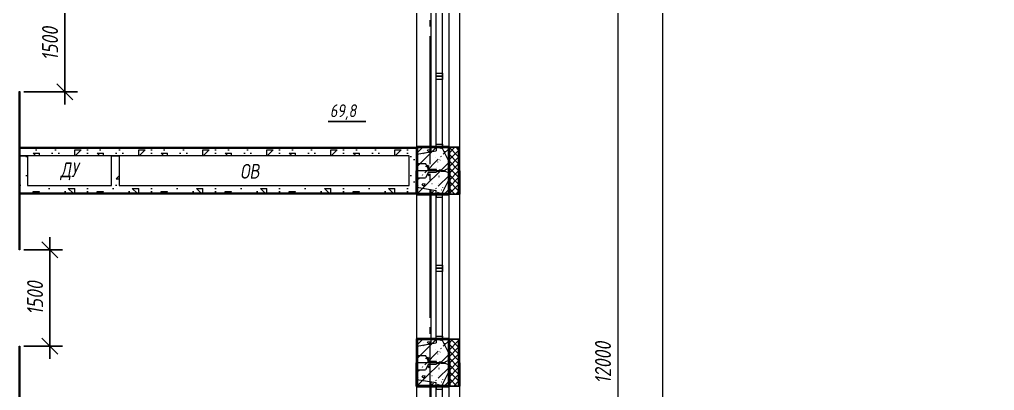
# Model space of a CAD drawing. Header units: millimetres. Extents: x -85420 to 1195317, y -69347 to 470418.
# Drawn here: x 494939 to 510165, y 24142 to 29939 of the extents above; entities that cross this region are included whole.
import ezdxf
from ezdxf import colors
from ezdxf.entities.mleader import LeaderData, LeaderLine
from ezdxf.enums import TextEntityAlignment as Align
from ezdxf.math import Vec2, Vec3

# ---------------------------------------------------------------- set-up
doc = ezdxf.new("R2010")
doc.units = ezdxf.units.MM
for name, pattern in [('GOST2.303 6', [12, 8, -1.5, 1, -1.5]), ('ГОСТ 2.303 5', [24, 20, -1.5, 1, -1.5]), ('осевая', [50.8, 31.75, -6.35, 6.35, -6.35])]:
    doc.linetypes.add(name, pattern=pattern)
for name, color, linetype, lineweight in [('!М_Отверстия в перекрытиях', 253, 'Continuous', 15), ('!М_Перегородки_пеноблок', 7, 'Continuous', 20), ('+АР_Осевые линии', 252, 'GOST2.303 6', 9), ('+АР_Размеры', 252, 'Continuous', 0), ('+АР_Стены внутренние', 250, 'Continuous', 18), ('АР_Окна', 4, 'Continuous', 9), ('АР_Отметки', 7, 'Continuous', 5), ('АР_Сущ Несущая стена', 250, 'Continuous', 50), ('АР_штриховка несущих стен', 250, 'Continuous', 0), ('СПДС_+АР_Стены', 250, 'Continuous', 20), ('СПДС_РАЗМЕРЫ', 252, 'Continuous', 0), ('стены', 7, 'Continuous', 40), ('ТОНКАЯ', 253, 'Continuous', 0), ('ЭКСПЛИКАЦИЯ', 7, 'Continuous', 5)]:
    doc.layers.add(name, color=color, linetype=linetype, lineweight=lineweight)
doc.layers.add('ОСИ', color=7, linetype='осевая', lineweight=13, true_color=0x999999)
doc.styles.add('ISOCPEUR', font='', dxfattribs={"height": 250})
doc.styles.add('ГОСТ 2.304', font='CS_Gost2304.shx', dxfattribs={"oblique": 10})
doc.styles.get('ISOCPEUR').set_extended_font_data('ISOCPEUR', italic=True)
doc.dimstyles.new('СПДС', dxfattribs={"dimscale": 100, "dimtxt": 2.5, "dimasz": 2.5, "dimexe": 2, "dimexo": 0.625, "dimgap": 1, "dimtad": 1, "dimdec": 0, "dimrnd": 5, "dimtxsty": 'ГОСТ 2.304', "dimblk": 'OBLIQUE', "dimblk1": 'OBLIQUE', "dimblk2": 'OBLIQUE', "dimcen": 2.5, "dimdle": 2, "dimadec": 0, "dimazin": 2, "dimtfac": 0.75, "dimtdec": 4, "dimtmove": 1, "dimatfit": 3, "dimfxl": 1, "dimtfill": 1, "dimtolj": 1, "dimarcsym": 1})
pattern_1 = [(45, (150, 150), (0, 1000), [141.4, -282.8, 70.7, -424.3, 141.4, -353.61356]), (135, (800, 200), (-1000, 9e-14), [141.4, -212.1, 70.7, -353.6, 141.4, -495.01356]), (63.43495, (0, 0), (5e-08, 1000), [111.8, -447.2, 111.8, -447.234, 0, 0]), (116.56505, (0, 0), (-4e-07, 1000), [111.8, -447.2, 111.8, -447.234, 0, 0]), (0, (0, 100), (0, 1000), [50, -400, 100, -400, 50, 0]), (0, (0, 250), (0, 1000), [-150, 100, -400, 0, -350, 0]), (0, (0, 300), (0, 1000), [-400, 0, -300, 100, -200, 0]), (0, (0, 450), (0, 1000), [-200, 0, -250, 100, -450, 0]), (0, (0, 600), (0, 1000), [-200, 100, -400, 100, -200, 0]), (0, (0, 850), (0, 1000), [-150, 100, -200, 0, -550, 0]), (0, (0, 900), (0, 1000), [-200, 0, -600, 100, -100, 0]), (90, (50, 200), (-1000, 6e-14), [-300, 0, -300, 0, -400, 0]), (90, (150, 0), (-1000, 6e-14), [-150, 100, -400, 0, -350, 0]), (90, (250, 0), (-1000, 6e-14), [-400, 0, -350, 100, -150, 0]), (90, (800, 0), (-1000, 6e-14), [-200, 100, -500, 100, -100, 0]), (90, (100, 100), (-1000, 6e-14), [-300, 0, -350, 0, -350, 0]), (90, (200, 100), (-1000, 6e-14), [-250, 0, -550, 0, -200, 0]), (90, (300, 150), (-1000, 6e-14), [-500, 0, -150, 0, -350, 0]), (90, (350, 50), (-1000, 6e-14), [-450, 0, -200, 0, -250, 0]), (90, (450, 200), (-1000, 6e-14), [-400, 0, -150, 0, -400, 0]), (90, (500, 250), (-1000, 6e-14), [-450, 0, -200, 0, -350, 0]), (90, (550, 0), (-1000, 6e-14), [-600, 0, -250, 0, -150, 0]), (90, (600, 150), (-1000, 6e-14), [-200, 0, -400, 0, -400, 0]), (90, (650, 100), (-1000, 6e-14), [-450, 0, -250, 0, -300, 0]), (90, (700, 50), (-1000, 6e-14), [-400, 0, -300, 0, -300, 0]), (90, (800, 100), (-1000, 6e-14), [-300, 0, -300, 0, -400, 0]), (90, (900, 150), (-1000, 6e-14), [-400, 0, -200, 0, -400, 0]), (90, (950, 200), (-1000, 6e-14), [-150, 0, -600, 0, -250, 0])]
pattern_2 = [(45, (0, 0), (-53.033009, 53.033009), []), (135, (0, 0), (-53.033009, -53.033009), [])]

# ---------------------------------------------------------------- blocks, each defined once
blk = doc.blocks.new('_Oblique')
at = {"color": 0, "linetype": 'ByBlock', "lineweight": -2}
blk.add_line((-0.5, -0.5), (0.5, 0.5), dxfattribs=at)
blk = doc.blocks.new('*D310')
at = {"layer": 'Defpoints', "color": 0, "ltscale": 100, "transparency": 16777216}
for p in [(494946, 26338), (494946, 24837), (495412, 24837)]:
    blk.add_point(p, dxfattribs=at)
at = {"layer": 'СПДС_РАЗМЕРЫ', "color": 0, "lineweight": -2, "ltscale": 100, "transparency": 16777216}
for p, q in [((495412, 26538), (495412, 24637)), ((495009, 26338), (495612, 26338)), ((495009, 24837), (495612, 24837))]:
    blk.add_line(p, q, dxfattribs=at)
at = {"layer": 'СПДС_РАЗМЕРЫ', "color": 0, "lineweight": -2, "ltscale": 100, "transparency": 16777216, "xscale": 250, "yscale": 250, "zscale": 250}
for p, rotation in [((495412, 26338), 90), ((495412, 24837), 270)]:
    blk.add_blockref('_Oblique', p, dxfattribs=dict(at, rotation=rotation))
at = {"layer": 'СПДС_РАЗМЕРЫ', "color": 0, "ltscale": 100, "transparency": 16777216, "insert": (495182, 25587), "char_height": 250, "attachment_point": 5, "rotation": 90, "style": 'ГОСТ 2.304', "bg_fill": 3, "box_fill_scale": 1.1, "bg_fill_color": 256, "bg_fill_true_color": 13158600, "bg_fill_transparency": 0}
blk.add_mtext('\\A1;1500', dxfattribs=at)
blk = doc.blocks.new('*D309')
at = {"layer": 'Defpoints', "color": 0, "ltscale": 100, "transparency": 16777216}
for p in [(494946, 30312), (495646, 30312), (494946, 28811)]:
    blk.add_point(p, dxfattribs=at)
at = {"layer": 'СПДС_РАЗМЕРЫ', "color": 0, "lineweight": -2, "ltscale": 100, "transparency": 16777216}
for p, q in [((495646, 28611), (495646, 30512)), ((495009, 30312), (495846, 30312)), ((495009, 28811), (495846, 28811))]:
    blk.add_line(p, q, dxfattribs=at)
at = {"layer": 'СПДС_РАЗМЕРЫ', "color": 0, "lineweight": -2, "ltscale": 100, "transparency": 16777216, "xscale": 250, "yscale": 250, "zscale": 250}
for p, rotation in [((495646, 30312), 90), ((495646, 28811), 270)]:
    blk.add_blockref('_Oblique', p, dxfattribs=dict(at, rotation=rotation))
at = {"layer": 'СПДС_РАЗМЕРЫ', "color": 0, "ltscale": 100, "transparency": 16777216, "insert": (495416, 29562), "char_height": 250, "attachment_point": 5, "rotation": 90, "style": 'ГОСТ 2.304', "bg_fill": 3, "box_fill_scale": 1.1, "bg_fill_color": 256, "bg_fill_true_color": 13158600, "bg_fill_transparency": 0}
blk.add_mtext('\\A1;1500', dxfattribs=at)
blk = doc.blocks.new('НП 3033')
at = {"layer": 'АР_Окна', "ltscale": 100}
for p, q in [((365, 500), (2635, 500)), ((365, 400), (2635, 400)), ((365, 300), (2635, 300)), ((365, 220), (2635, 220)), ((365, 0), (2635, 0))]:
    blk.add_line(p, q, dxfattribs=at)
for points in [[(365, 300), (365, 500), (365, 670), (2635, 670), (2635, 300)], [(365, 300), (415, 300), (415, 400), (365, 400)], [(1450, 400), (1425, 400), (1425, 300), (1450, 300), (1475, 300), (1475, 400), (1438, 400)], [(1500, 400), (1475, 400), (1475, 300), (1500, 300), (1525, 300), (1525, 400), (1488, 400)], [(2635, 300), (2585, 300), (2585, 400), (2635, 400)]]:
    blk.add_lwpolyline(points, dxfattribs=at)
at = {"layer": 'СПДС_+АР_Стены', "ltscale": 100}
for points in [[(0, 670), (0, 670), (365, 670), (365, 670)], [(3000, 670), (3000, 670), (2635, 670), (2635, 670)]]:
    blk.add_lwpolyline(points, dxfattribs=at)
at = {"layer": 'стены', "ltscale": 100}
for p, q in [((2960, 500), (2860, 500)), ((0, 0), (0, 0))]:
    blk.add_line(p, q, dxfattribs=at)
at = {"layer": 'стены', "lineweight": 30, "ltscale": 100}
blk.add_lwpolyline([(0, 0), (365, 0), (365, 500), (0, 500)], dxfattribs=at)
at = {"layer": 'стены', "ltscale": 100}
blk.add_lwpolyline([(3000, 500), (2635, 500), (2635, 0), (3000, 0)], dxfattribs=at)
blk = doc.blocks.new('обследование 2 этаж 1245')
at = {"layer": 'ТОНКАЯ', "ltscale": 100}
for p, q in [((60460, -43820), (60460, -41100)), ((59960, -43700), (59960, -41220)), ((60180, -43662), (60180, -41258)), ((60260, -43595), (60260, -41325)), ((60360, -43617), (60360, -41303)), ((59960, -43700), (60260, -43648)), ((60260, -43595), (60350, -43610)), ((60260, -43595), (60260, -43648)), ((60350, -43610), (60360, -43617)), ((60360, -43617), (60455, -43818)), ((59960, -43700), (59960, -43850)), ((59960, -43850), (60095, -43850)), ((59960, -43960), (59960, -43850)), ((60140, -43935), (60095, -43850)), ((60455, -43818), (60460, -43820)), ((60460, -43920), (60460, -43820)), ((60395, -43960), (59960, -43960)), ((60395, -43960), (59960, -43960)), ((59960, -43960), (59960, -44070)), ((60140, -43985), (60095, -44070)), ((60140, -43935), (60260, -43935)), ((60140, -43985), (60260, -43985)), ((60270, -43955), (60260, -43935)), ((60270, -43965), (60260, -43985)), ((60270, -43955), (60308, -43955)), ((60270, -43965), (60308, -43965)), ((60313, -43950), (60308, -43955)), ((60313, -43970), (60308, -43965)), ((60333, -43950), (60313, -43950)), ((60333, -43970), (60313, -43970)), ((60338, -43955), (60333, -43950)), ((60338, -43965), (60333, -43970)), ((60338, -43955), (60395, -43955)), ((60338, -43960), (60395, -43960)), ((60338, -43960), (60395, -43960)), ((60338, -43965), (60395, -43965)), ((60460, -43920), (60395, -43950)), ((60395, -43950), (60395, -43955)), ((60395, -43955), (60395, -43960)), ((60395, -43965), (60395, -43960)), ((60395, -43970), (60395, -43965)), ((60460, -44000), (60395, -43970)), ((60460, -44000), (60460, -44100)), ((59960, -44220), (59960, -44070)), ((59960, -44070), (60095, -44070)), ((60360, -44303), (60455, -44102)), ((60455, -44102), (60460, -44100)), ((60460, -46820), (60460, -44100)), ((59960, -46700), (59960, -44220)), ((59960, -44220), (60260, -44272)), ((60180, -46662), (60180, -44258)), ((60260, -44325), (60260, -44272)), ((60350, -44310), (60360, -44303)), ((60360, -46617), (60360, -44303)), ((60260, -44325), (60350, -44310)), ((60260, -46595), (60260, -44325)), ((59960, -46700), (60260, -46648)), ((59960, -46700), (59960, -46850)), ((60260, -46595), (60350, -46610)), ((60260, -46595), (60260, -46648)), ((60350, -46610), (60360, -46617)), ((60360, -46617), (60455, -46818)), ((59960, -46850), (60095, -46850)), ((59960, -46960), (59960, -46850)), ((60140, -46935), (60095, -46850)), ((60455, -46818), (60460, -46820)), ((60460, -46920), (60460, -46820)), ((60395, -46960), (59960, -46960)), ((60395, -46960), (59960, -46960)), ((59960, -46960), (59960, -47070)), ((60140, -46985), (60095, -47070)), ((60140, -46935), (60260, -46935)), ((60140, -46985), (60260, -46985)), ((60270, -46955), (60260, -46935)), ((60270, -46965), (60260, -46985)), ((60270, -46955), (60308, -46955)), ((60270, -46965), (60308, -46965)), ((60313, -46950), (60308, -46955)), ((60313, -46970), (60308, -46965)), ((60333, -46950), (60313, -46950)), ((60333, -46970), (60313, -46970)), ((60338, -46955), (60333, -46950)), ((60338, -46965), (60333, -46970)), ((60338, -46955), (60395, -46955)), ((60338, -46960), (60395, -46960)), ((60338, -46960), (60395, -46960)), ((60338, -46965), (60395, -46965)), ((60460, -46920), (60395, -46950)), ((60395, -46950), (60395, -46955)), ((60395, -46955), (60395, -46960)), ((60395, -46965), (60395, -46960)), ((60395, -46970), (60395, -46965)), ((60460, -47000), (60395, -46970)), ((60460, -47000), (60460, -47100)), ((59960, -47220), (59960, -47070)), ((59960, -47070), (60095, -47070)), ((60360, -47303), (60455, -47102)), ((60455, -47102), (60460, -47100)), ((60460, -49820), (60460, -47100)), ((59960, -49700), (59960, -47220)), ((59960, -47220), (60260, -47272)), ((60180, -49662), (60180, -47258)), ((60260, -47325), (60260, -47272)), ((60260, -47325), (60350, -47310)), ((60260, -49595), (60260, -47325)), ((60350, -47310), (60360, -47303)), ((60360, -49617), (60360, -47303))]:
    blk.add_line(p, q, dxfattribs=at)
blk = doc.blocks.new('*D212')
at = {"layer": '+АР_Размеры', "color": 0, "lineweight": -2, "ltscale": 100, "transparency": 16777216}
for p, q in [((73880, 3050), (73880, 15450)), ((75218, 15250), (73680, 15250)), ((75218, 3250), (73680, 3250))]:
    blk.add_line(p, q, dxfattribs=at)
at = {"layer": 'Defpoints', "color": 0, "transparency": 16777216}
for p in [(73880, 15250), (75280, 15250), (75280, 3250)]:
    blk.add_point(p, dxfattribs=at)
at = {"layer": '+АР_Размеры', "color": 0, "lineweight": -2, "transparency": 16777216, "xscale": 250, "yscale": 250, "zscale": 250}
for p, rotation in [((73880, 15250), 90), ((73880, 3250), 270)]:
    blk.add_blockref('_Oblique', p, dxfattribs=dict(at, rotation=rotation))
at = {"layer": '+АР_Размеры', "color": 0, "ltscale": 100, "transparency": 16777216, "insert": (73645, 9250), "char_height": 250, "attachment_point": 5, "rotation": 90, "style": 'ГОСТ 2.304', "bg_fill": 3, "box_fill_scale": 1.1, "bg_fill_color": 256, "bg_fill_true_color": 13158600, "bg_fill_transparency": 0}
blk.add_mtext('\\A1;12000', dxfattribs=at)
blk = doc.blocks.new('*D224')
at = {"layer": '+АР_Размеры', "color": 0, "lineweight": -2, "ltscale": 100, "transparency": 16777216}
for p, q in [((74580, -6550), (74580, 55650)), ((75218, 55450), (74380, 55450)), ((75218, -6350), (74380, -6350))]:
    blk.add_line(p, q, dxfattribs=at)
at = {"layer": 'Defpoints', "color": 0, "transparency": 16777216}
for p in [(74580, 55450), (75280, 55450), (75280, -6350)]:
    blk.add_point(p, dxfattribs=at)
at = {"layer": '+АР_Размеры', "color": 0, "lineweight": -2, "transparency": 16777216, "xscale": 250, "yscale": 250, "zscale": 250}
for p, rotation in [((74580, 55450), 90), ((74580, -6350), 270)]:
    blk.add_blockref('_Oblique', p, dxfattribs=dict(at, rotation=rotation))
at = {"layer": '+АР_Размеры', "color": 0, "ltscale": 100, "transparency": 16777216, "insert": (74348, 19750), "char_height": 250, "attachment_point": 5, "rotation": 90, "style": 'ГОСТ 2.304', "bg_fill": 3, "box_fill_scale": 1.1, "bg_fill_color": 256, "bg_fill_true_color": 13158600, "bg_fill_transparency": 0}
blk.add_mtext('\\A1;61800', dxfattribs=at)
blk = doc.blocks.new('_DotSmall')
at = {"color": 0, "linetype": 'ByBlock', "const_width": 0.5}
blk.add_lwpolyline([(-0.0625, 0, 1), (0.0625, 0, 1)], format="xyb", close=True, dxfattribs=at)
blk = doc.blocks.new('A$C314F1C93')
at = {"layer": '+АР_Осевые линии', "linetype": 'ГОСТ 2.303 5', "lineweight": 0, "ltscale": 100}
blk.add_line((70940, 64752.7), (70940, -9752.2), dxfattribs=at)
at = {"layer": '+АР_Размеры', "ltscale": 100}
dim = blk.add_linear_dim(base=(74580, 55450), p1=(75280, -6350), p2=(75280, 55450), angle=90, dimstyle='СПДС', override={"dimscale": 100}, dxfattribs=at)
dim.commit()
dim.dimension.update_dxf_attribs({"geometry": '*D224', "text_midpoint": (74580, 19750), "dimtype": 160})
dim = blk.add_linear_dim(base=(73880, 15250), p1=(75280, 3250), p2=(75280, 15250), angle=90, dimstyle='СПДС', override={"dimscale": 100}, dxfattribs=at)
dim.commit()
dim.dimension.update_dxf_attribs({"geometry": '*D212', "text_midpoint": (73645.3, 9250)})
blk = doc.blocks.new('АР план')
at = {"layer": 'АР_Отметки', "lineweight": 9}
ml = blk.add_multileader_mtext('Standard', dxfattribs=at)
ml.set_content('+3,950', color=256, style='ISOCPEUR')
ml.set_leader_properties(color=256, linetype='Continuous', lineweight=-1)
ml.set_arrow_properties(name='DOTSMALL')
ml.build(insert=Vec2(0, 0))
ml.multileader.update_dxf_attribs({"has_text_frame": 1, "text_left_attachment_type": 4, "text_right_attachment_type": 4, "dogleg_length": 100, "arrow_head_size": 180})
ctx = ml.context
ctx.base_point, ctx.char_height, ctx.arrow_head_size, ctx.landing_gap_size, ctx.plane_origin = Vec3(653061.3, 32239.7), 250, 180, 50, Vec3(652979.9, 30972.2)
ctx.left_attachment, ctx.right_attachment = 4, 4
notes = []
notes.append((ctx, [(0, (0, 0, 0), (0, 0), (1, 0), 1, [])]))
ctx.mtext.insert, ctx.mtext.width, ctx.mtext.line_spacing_style, ctx.mtext.flow_direction = Vec3(653111.3, 32573.1), 852.697, 2, 5
ml = blk.add_multileader_mtext('Standard', dxfattribs=at)
ml.set_content('+1,975', color=256, style='ISOCPEUR')
ml.set_leader_properties(color=256, linetype='Continuous', lineweight=-1)
ml.set_arrow_properties(name='DOTSMALL')
ml.build(insert=Vec2(0, 0))
ml.multileader.update_dxf_attribs({"has_text_frame": 1, "text_left_attachment_type": 4, "text_right_attachment_type": 4, "dogleg_length": 100, "arrow_head_size": 180})
ctx = ml.context
ctx.base_point, ctx.char_height, ctx.arrow_head_size, ctx.landing_gap_size, ctx.plane_origin = Vec3(652749.3, 27128.7), 250, 180, 50, Vec3(655881.4, 25957)
ctx.left_attachment, ctx.right_attachment = 4, 4
notes.append((ctx, [(0, (0, 0, 0), (0, 0), (1, 0), 1, [])]))
ctx.mtext.insert, ctx.mtext.width, ctx.mtext.line_spacing_style, ctx.mtext.flow_direction = Vec3(652799.3, 27528.7), 852.697, 2, 5
ml = blk.add_multileader_mtext('Standard', dxfattribs=at)
ml.set_content('+2,410', color=256, style='ISOCPEUR')
ml.set_leader_properties(color=256, linetype='Continuous', lineweight=-1)
ml.set_arrow_properties(name='DOTSMALL')
ml.build(insert=Vec2(0, 0))
ml.multileader.update_dxf_attribs({"has_text_frame": 1, "text_left_attachment_type": 4, "text_right_attachment_type": 4, "dogleg_length": 100, "arrow_head_size": 180})
ctx = ml.context
ctx.base_point, ctx.char_height, ctx.arrow_head_size, ctx.landing_gap_size, ctx.plane_origin = Vec3(649667.1, 15695.9), 250, 180, 50, Vec3(647505.9, 15104.7)
ctx.left_attachment, ctx.right_attachment = 4, 4
notes.append((ctx, [(0, (0, 0, 0), (0, 0), (1, 0), 1, [])]))
ctx.mtext.insert, ctx.mtext.width, ctx.mtext.line_spacing_style, ctx.mtext.flow_direction = Vec3(649717.1, 16029.2), 852.697, 2, 5
for ctx, leaders in notes:
    for number, flags, end, landing, length, lines in leaders:
        leader = LeaderData()
        leader.index, (leader.has_last_leader_line, leader.has_dogleg_vector, leader.attachment_direction) = number, flags
        leader.last_leader_point, leader.dogleg_vector, leader.dogleg_length = Vec3(end), Vec3(landing), length
        for number, points, colour, breaks in lines:
            line = LeaderLine()
            line.index, line.vertices, line.color, line.breaks = number, Vec3.list(points), colors.encode_raw_color(colour), breaks
            leader.lines.append(line)
        ctx.leaders.append(leader)

msp = doc.modelspace()

# ---------------------------------------------------------------- block references
at = {"layer": 'ОСИ', "ltscale": 40}
msp.add_blockref('A$C314F1C93', (430406.4, 15326.4, 0), dxfattribs=at)

# ---------------------------------------------------------------- next in the draw order: hatches: boundary and pattern name
at = {"layer": '!М_Перегородки_пеноблок', "ltscale": 100}
h = msp.add_hatch(dxfattribs=at)
h.set_pattern_fill('БЕТОННАЯ ПОДГОТОВКА', color=256, scale=100, style=0, pattern_type=2)
h.set_pattern_definition(pattern_1)
h.paths.add_polyline_path([(494946.4, 27926.4), (501146.4, 27926.4), (501146.4, 27806.4), (494946.4, 27806.4)], flags=0)
h = msp.add_hatch(dxfattribs=at)
h.set_pattern_fill('БЕТОННАЯ ПОДГОТОВКА', color=256, scale=100, style=0, pattern_type=2)
h.set_pattern_definition(pattern_1)
h.paths.add_polyline_path([(494946.4, 27346.4), (494946.4, 27806.4), (495066.4, 27806.4), (495066.4, 27346.4)], flags=0)
h = msp.add_hatch(dxfattribs=at)
h.set_pattern_fill('БЕТОННАЯ ПОДГОТОВКА', color=256, scale=100, style=0, pattern_type=2)
h.set_pattern_definition(pattern_1)
h.paths.add_polyline_path([(496376.4, 27346.4), (496376.4, 27806.4), (496496.4, 27806.4), (496496.4, 27346.4)], flags=0)
h = msp.add_hatch(dxfattribs=at)
h.set_pattern_fill('БЕТОННАЯ ПОДГОТОВКА', color=256, scale=100, style=0, pattern_type=2)
h.set_pattern_definition(pattern_1)
h.paths.add_polyline_path([(501026.4, 27346.5), (501026.4, 27806.4), (501146.4, 27806.4), (501146.4, 27806.4), (501146.4, 27346.5)], flags=0)
h = msp.add_hatch(dxfattribs=at)
h.set_pattern_fill('БЕТОННАЯ ПОДГОТОВКА', color=256, scale=100, style=0, pattern_type=2)
h.set_pattern_definition(pattern_1)
h.paths.add_polyline_path([(494946.4, 27346.4), (501146.4, 27346.5), (501146.4, 27226.5), (494946.4, 27226.4)], flags=0)
at = {"layer": 'АР_штриховка несущих стен', "lineweight": 0}
h = msp.add_hatch(dxfattribs=at)
h.set_pattern_fill('FP_1', color=256, angle=90, style=0, pattern_type=2)
h.set_pattern_definition([(225, (279638.74, 416007.94), (212.13203, -212.13203), [300, -50, 10, -50]), (225, (279426.74, 416007.94), (212.13203, -212.13203), []), (140, (279638.74, 416007.94), (31.37587, 358.6306), [37.5, -412.5]), (85, (279638.74, 416007.94), (-376.09568, -69.3761), [30, -330]), (190.451, (279641.35, 416037.82), (-344.71734, 289.2568), [31.87, -350.571]), (136.184, (279538.74, 416007.94), (82.7615, 533.61997), [56.25, -618.75]), (186.636, (279545.64, 416052.4), (-487.0622, 467.3284), [47.805, -525.856]), (81.184, (279538.74, 416007.94), (-487.05805, 467.33264), [45, -495]), (111, (279563.74, 416057.94), (201.30952, 298.45407), [37.5, -412.5]), (56, (279563.74, 416057.94), (-362.5749, 121.6571), [30, -330]), (161.451, (279580.5, 416082.8), (-161.2621, 420.11198), [31.87, -350.571]), (127.5, (279638.74, 416007.94), (-166.446927, 6.079928), [3.353, -322.647, 3.353, -331.647, -331.25]), (127.5, (279638.74, 416007.94), (-166.446927, 6.079928), [-661, 3.353, -327.897]), (97.5, (279638.74, 416007.94), (-197.205856, 131.53477), [3.353, -187.647, 3.353, -315.147, -126.25]), (97.5, (279638.74, 416007.94), (-197.205856, 131.53477), [-509.5, 3.353, -122.897]), (57.5, (279638.74, 415896.44), (11.277436, 266.91122), [3.353, -121.647, 3.353, -386.647, -517.5]), (57.5, (279638.74, 415896.44), (11.277436, 266.91122), [-515, 3.353, -514.147]), (47.5, (279638.74, 415846.44), (-50.05249, 291.59308), [3.353, -159.147, 3.353, -255.647, -367.5]), (47.5, (279638.74, 415846.44), (-50.05249, 291.59308), [-421.5, 3.353, -364.147])])
h.paths.add_polyline_path([(501146.4, 27211.4), (501646.4, 27211.4), (501646.4, 27941.4), (501146.4, 27941.4)])
h = msp.add_hatch(dxfattribs=at)
h.set_pattern_fill('FP_1', color=256, angle=90, style=0, pattern_type=2)
h.set_pattern_definition([(225, (279638.74, 413007.94), (212.13203, -212.13203), [300, -50, 10, -50]), (225, (279426.74, 413007.94), (212.13203, -212.13203), []), (140, (279638.74, 413007.94), (31.37587, 358.6306), [37.5, -412.5]), (85, (279638.74, 413007.94), (-376.09568, -69.3761), [30, -330]), (190.451, (279641.35, 413037.82), (-344.71734, 289.2568), [31.87, -350.571]), (136.184, (279538.74, 413007.94), (82.7615, 533.61997), [56.25, -618.75]), (186.636, (279545.64, 413052.4), (-487.0622, 467.3284), [47.805, -525.856]), (81.184, (279538.74, 413007.94), (-487.05805, 467.33264), [45, -495]), (111, (279563.74, 413057.94), (201.30952, 298.45407), [37.5, -412.5]), (56, (279563.74, 413057.94), (-362.5749, 121.6571), [30, -330]), (161.451, (279580.5, 413082.8), (-161.2621, 420.11198), [31.87, -350.571]), (127.5, (279638.74, 413007.94), (-166.446927, 6.079928), [3.353, -322.647, 3.353, -331.647, -331.25]), (127.5, (279638.74, 413007.94), (-166.446927, 6.079928), [-661, 3.353, -327.897]), (97.5, (279638.74, 413007.94), (-197.205856, 131.53477), [3.353, -187.647, 3.353, -315.147, -126.25]), (97.5, (279638.74, 413007.94), (-197.205856, 131.53477), [-509.5, 3.353, -122.897]), (57.5, (279638.74, 412896.44), (11.277436, 266.91122), [3.353, -121.647, 3.353, -386.647, -517.5]), (57.5, (279638.74, 412896.44), (11.277436, 266.91122), [-515, 3.353, -514.147]), (47.5, (279638.74, 412846.44), (-50.05249, 291.59308), [3.353, -159.147, 3.353, -255.647, -367.5]), (47.5, (279638.74, 412846.44), (-50.05249, 291.59308), [-421.5, 3.353, -364.147])])
h.paths.add_polyline_path([(501146.4, 24211.4), (501646.4, 24211.4), (501646.4, 24941.4), (501146.4, 24941.4)])
at = {"layer": 'СПДС_+АР_Стены', "lineweight": 9, "ltscale": 100}
h = msp.add_hatch(dxfattribs=at)
h.set_pattern_fill('НЕМЕТАЛЛИЧЕСКИЕ МАТЕРИАЛЫ', color=256, scale=30, style=0, pattern_type=2)
h.set_pattern_definition(pattern_2)
h.paths.add_polyline_path([(501796.4, 27211.4), (501796.4, 27941.4), (501646.4, 27941.4), (501646.4, 27211.4)], flags=0)
h = msp.add_hatch(dxfattribs=at)
h.set_pattern_fill('НЕМЕТАЛЛИЧЕСКИЕ МАТЕРИАЛЫ', color=256, scale=30, style=0, pattern_type=2)
h.set_pattern_definition(pattern_2)
h.paths.add_polyline_path([(501796.4, 24211.4), (501796.4, 24941.4), (501646.4, 24941.4), (501646.4, 24211.4)], flags=0)

# ---------------------------------------------------------------- next in the draw order: linework, layer by layer
at = {"layer": '!М_Перегородки_пеноблок', "ltscale": 100}
msp.add_lwpolyline([(494946.4, 27941.4), (501146.4, 27941.4), (501146.4, 27926.4), (494946.4, 27926.4)], close=True, dxfattribs=at)
for points in [[(501026.4, 27806.4), (494946.4, 27806.4), (494946.4, 27926.4), (501146.4, 27926.4), (501146.4, 27806.4)], [(494946.4, 27346.4), (494946.4, 27806.4), (495066.4, 27806.4), (495066.4, 27346.4)], [(496376.4, 27346.4), (496376.4, 27806.4), (496496.4, 27806.4), (496496.4, 27346.4)], [(501026.4, 27346.5), (501026.4, 27806.4)], [(501146.4, 27806.4), (501146.4, 27346.5)], [(501146.4, 27346.5), (501146.4, 27346.5), (501146.4, 27226.5), (494946.4, 27226.4), (494946.4, 27346.4), (494946.4, 27346.4)], [(495066.4, 27346.4), (496376.4, 27346.4)], [(496496.4, 27346.4), (501026.4, 27346.5)], [(494946.4, 27226.4), (501146.4, 27226.5), (501146.4, 27211.5), (494946.4, 27211.4)]]:
    msp.add_lwpolyline(points, dxfattribs=at)
at = {"layer": 'СПДС_+АР_Стены', "ltscale": 100}
for points in [[(501796.4, 27211.4), (501796.4, 27941.4), (501646.4, 27941.4), (501646.4, 27211.4), (501796.4, 27211.4)], [(501796.4, 27941.4), (501796.4, 27211.4), (501816.4, 27211.4), (501816.4, 27941.4), (501796.4, 27941.4)], [(501796.4, 24211.4), (501796.4, 24941.4), (501646.4, 24941.4), (501646.4, 24211.4), (501796.4, 24211.4)], [(501796.4, 24941.4), (501796.4, 24211.4), (501816.4, 24211.4), (501816.4, 24941.4), (501796.4, 24941.4)]]:
    msp.add_lwpolyline(points, close=True, dxfattribs=at)
at = {"layer": 'стены', "ltscale": 100, "elevation": 0}
for points in [[(501646.4, 27941.4), (501146.4, 27941.4), (501146.4, 27211.4), (501646.4, 27211.4)], [(501646.4, 24941.4), (501146.4, 24941.4), (501146.4, 24211.4), (501646.4, 24211.4)]]:
    msp.add_lwpolyline(points, close=True, dxfattribs=at)
at = {"layer": 'ЭКСПЛИКАЦИЯ', "linetype": 'Continuous', "lineweight": 25, "ltscale": 100}
msp.add_line((499756.9, 28346.5), (500346.9, 28346.5), dxfattribs=at)

# ---------------------------------------------------------------- next in the draw order: block references
at = {"layer": 'АР_Сущ Несущая стена', "xscale": -1, "rotation": 270}
for p in [(501146.4, 27576.4, 0), (501146.4, 24576.4, 0), (501146.4, 21576.4, 0)]:
    msp.add_blockref('НП 3033', p, dxfattribs=at)
at = {"layer": 'ТОНКАЯ', "ltscale": 200}
msp.add_blockref('обследование 2 этаж 1245', (441186.4, 71536.4, 0), dxfattribs=at)

# ---------------------------------------------------------------- next in the draw order: texts
at = {"layer": '!М_Отверстия в перекрытиях', "ltscale": 50, "char_height": 230, "attachment_point": 5, "line_spacing_factor": 0.648, "style": 'ГОСТ 2.304'}
for s, insert, width in [('ДУ', (495716.9, 27566.3), 810.181), ('ОВ', (498534.2, 27566.4), 1200)]:
    msp.add_mtext(s, dxfattribs=dict(at, insert=insert, width=width))
at = {"layer": 'ЭКСПЛИКАЦИЯ', "linetype": 'Continuous', "lineweight": 25, "ltscale": 100, "style": 'ГОСТ 2.304', "oblique": 10}
msp.add_text('69,8', height=200, dxfattribs=at).set_placement((499786.9, 28613.2), align=Align.TOP_LEFT)

# ---------------------------------------------------------------- next in the draw order: dimensions: what is measured, and where the dimension line sits
at = {"layer": 'СПДС_РАЗМЕРЫ', "ltscale": 100}
for base, p1, p2, picture, middle in [((495646.4, 30312.5, 0), (494946.4, 28811.4, 0), (494946.4, 30312.5, 0), '*D309', (495416.2, 29562, 0)), ((495412.2, 24836.9, 0), (494946.4, 26337.9, 0), (494946.4, 24836.9, 0), '*D310', (495182, 25587.4, 0))]:
    dim = msp.add_linear_dim(base=base, p1=p1, p2=p2, angle=90, dimstyle='СПДС', dxfattribs=at)
    dim.commit()
    dim.dimension.update_dxf_attribs({"geometry": picture, "text_midpoint": middle})

# ---------------------------------------------------------------- next in the draw order: linework, layer by layer
at = {"layer": '+АР_Стены внутренние', "ltscale": 100}
for points in [[(494946.4, 27211.4), (494946.4, 26337.9), (494931.4, 26337.9), (494931.4, 28811.4), (494946.4, 28811.4), (494946.4, 27346.4), (494946.4, 27346.4), (494946.4, 27226.4), (494946.4, 27226.4)], [(494946.5, 18486.4), (494946.5, 18176.4), (494931.5, 18176.4), (494931.4, 24836.9), (494946.4, 24836.9), (494946.5, 18656.4)]]:
    msp.add_lwpolyline(points, dxfattribs=at)
at = {"layer": 'СПДС_+АР_Стены', "ltscale": 100}
msp.add_lwpolyline([(494931.4, 28656.4), (494931.4, 28811.4), (494946.4, 28811.4), (494946.4, 28656.4)], dxfattribs=at)

# ---------------------------------------------------------------- next in the draw order: block references
at = {"color": 12, "true_color": 0xe00000}
msp.add_blockref('АР план', (-85419.9, 14341.6), dxfattribs=at)

# ---------------------------------------------------------------- next in the draw order: leaders
at = {"layer": 'АР_Отметки', "lineweight": 9}
ml = msp.add_multileader_mtext('Standard', dxfattribs=at)
ml.set_content('+2,410', color=256, style='ISOCPEUR')
ml.set_leader_properties(color=256, linetype='Continuous', lineweight=-1)
ml.set_arrow_properties(name='DOTSMALL')
ml.build(insert=Vec2(0, 0))
ml.multileader.update_dxf_attribs({"has_text_frame": 1, "text_left_attachment_type": 4, "text_right_attachment_type": 4, "dogleg_length": 100, "arrow_head_size": 180})
ctx = ml.context
ctx.base_point, ctx.char_height, ctx.arrow_head_size, ctx.landing_gap_size, ctx.plane_origin = Vec3(703103, 29209.7), 250, 180, 50, Vec3(700941.8, 28618.5)
ctx.left_attachment, ctx.right_attachment = 4, 4
notes = []
notes.append((ctx, [(0, (0, 0, 0), (0, 0), (1, 0), 1, [])]))
ctx.mtext.insert, ctx.mtext.width, ctx.mtext.line_spacing_style, ctx.mtext.flow_direction = Vec3(703153, 29543.1), 852.697, 2, 5
ml = msp.add_multileader_mtext('Standard', dxfattribs=at)
ml.set_content('+2,410', color=256, style='ISOCPEUR')
ml.set_leader_properties(color=256, linetype='Continuous', lineweight=-1)
ml.set_arrow_properties(name='DOTSMALL')
ml.build(insert=Vec2(0, 0))
ml.multileader.update_dxf_attribs({"has_text_frame": 1, "text_left_attachment_type": 4, "text_right_attachment_type": 4, "dogleg_length": 100, "arrow_head_size": 180})
ctx = ml.context
ctx.base_point, ctx.char_height, ctx.arrow_head_size, ctx.landing_gap_size, ctx.plane_origin = Vec3(703103, 29209.7), 250, 180, 50, Vec3(700941.8, 28618.5)
ctx.left_attachment, ctx.right_attachment = 4, 4
notes.append((ctx, [(0, (0, 0, 0), (0, 0), (1, 0), 1, [])]))
ctx.mtext.insert, ctx.mtext.width, ctx.mtext.line_spacing_style, ctx.mtext.flow_direction = Vec3(703153, 29543.1), 852.697, 2, 5
for ctx, leaders in notes:
    for number, flags, end, landing, length, lines in leaders:
        leader = LeaderData()
        leader.index, (leader.has_last_leader_line, leader.has_dogleg_vector, leader.attachment_direction) = number, flags
        leader.last_leader_point, leader.dogleg_vector, leader.dogleg_length = Vec3(end), Vec3(landing), length
        for number, points, colour, breaks in lines:
            line = LeaderLine()
            line.index, line.vertices, line.color, line.breaks = number, Vec3.list(points), colors.encode_raw_color(colour), breaks
            leader.lines.append(line)
        ctx.leaders.append(leader)

doc.saveas('drawing.dxf')
